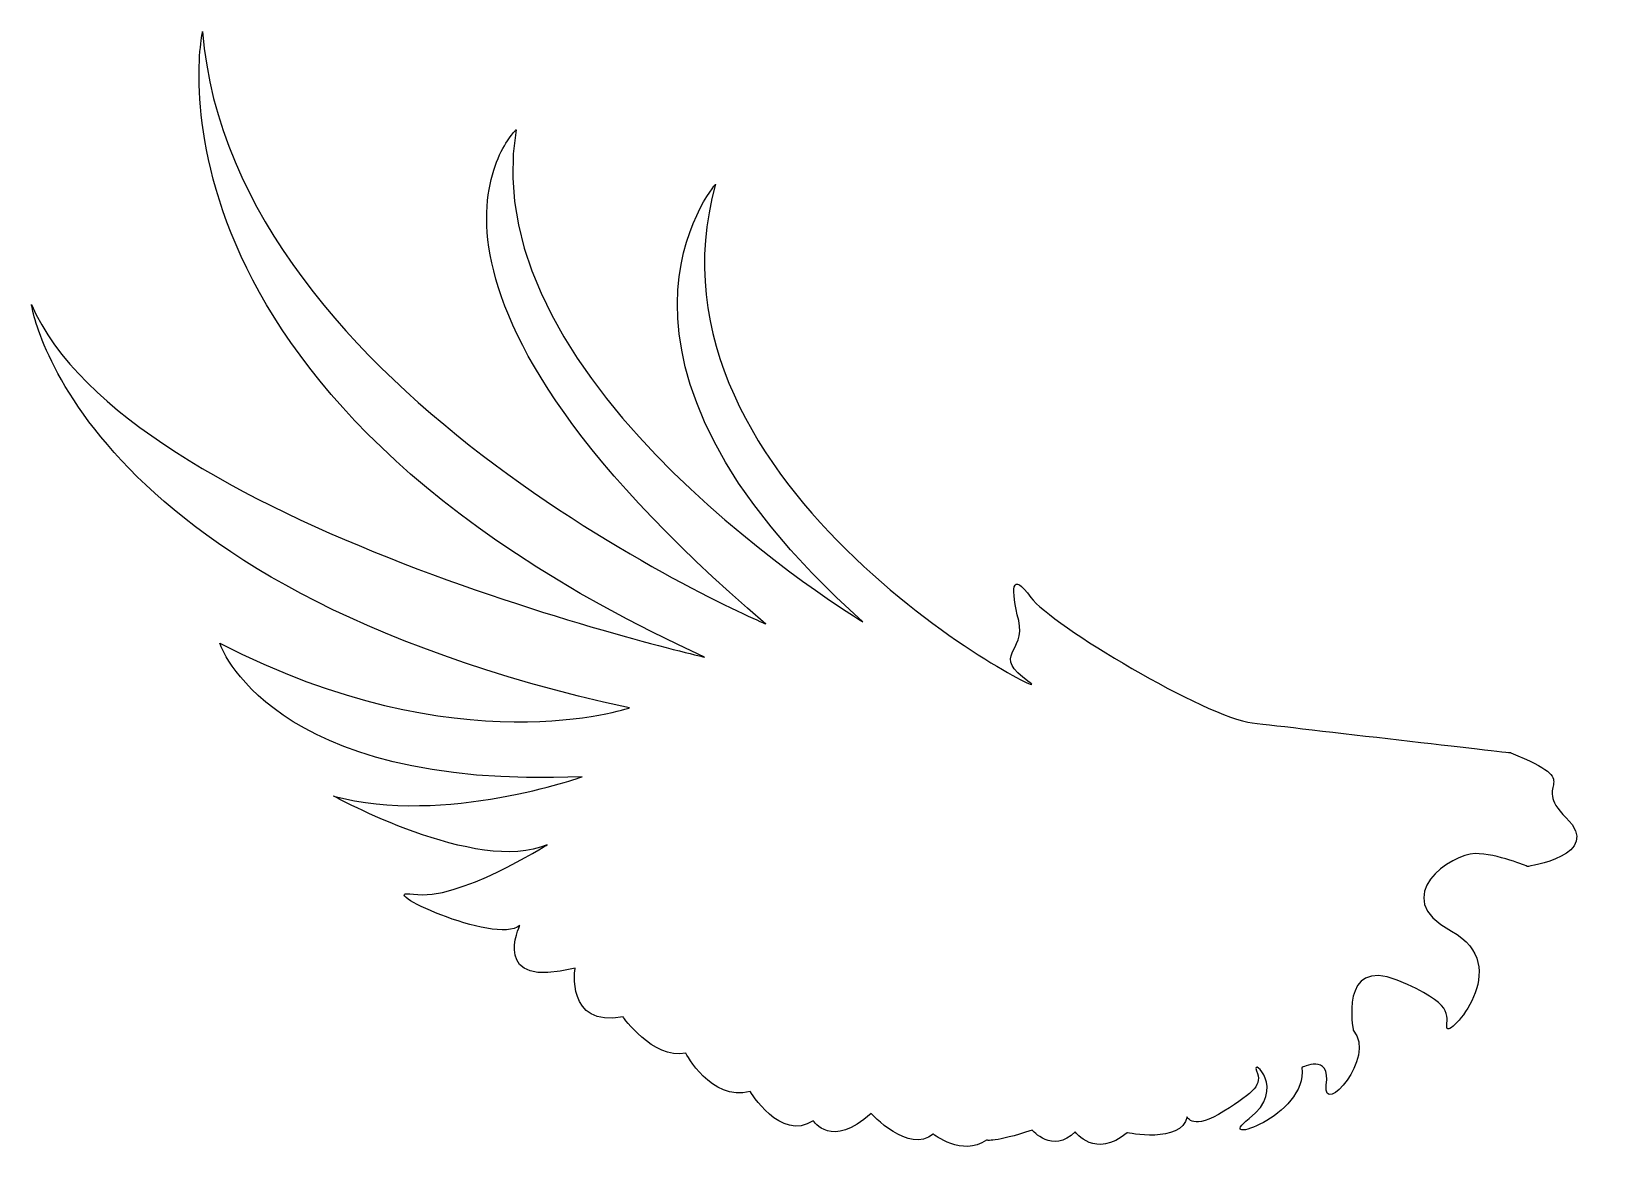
# Model space of a CAD drawing. Header units: centimetres. Extents: x -9.8 to 10.2, y -7.3 to 7.1.
import ezdxf

# ---------------------------------------------------------------- set-up
doc = ezdxf.new("R2010")
doc.units = ezdxf.units.CM
doc.header["$MEASUREMENT"] = 0
doc.layers.add('Camada 1', color=7, linetype='Continuous')

msp = doc.modelspace()

# ---------------------------------------------------------------- linework, layer by layer
at = {"layer": 'Camada 1'}
msp.add_open_spline([(9.00549, -2.0868), (9.00549, -2.0868), (6.29917, -1.77652), (5.71005, -1.70609), (5.71005, -1.70609), (5.12109, -1.63537), (3.14677, -0.45996), (2.8893, -0.10835), (2.8893, -0.10835), (2.63215, 0.24318), (2.63419, 0.00074), (2.73338, -0.40402), (2.73338, -0.40402), (2.83207, -0.80859), (2.36698, -0.83672), (2.86731, -1.18615), (2.86731, -1.18615), (3.36727, -1.53572), (-2.2192, 1.25839), (-1.12837, 5.15565), (-1.12837, 5.15565), (-1.12837, 5.15565), (-3.04927, 2.95686), (0.7493, -0.41756), (0.7493, -0.41756), (0.7493, -0.41756), (-4.22653, 2.56892), (-3.67043, 5.84968), (-3.67043, 5.84968), (-3.67043, 5.84968), (-5.65372, 3.96376), (-0.48662, -0.44788), (-0.48662, -0.44788), (-0.48662, -0.44788), (-7.29832, 2.44666), (-7.66516, 7.10288), (-7.66516, 7.10288), (-7.66516, 7.10288), (-8.65854, 2.51463), (-1.27047, -0.86833), (-1.27047, -0.86833), (-1.27047, -0.86833), (-8.64409, 0.8168), (-9.84509, 3.62527), (-9.84509, 3.62527), (-9.84509, 3.62527), (-9.32481, 0.03575), (-2.22673, -1.51625), (-2.22673, -1.51625), (-2.22673, -1.51625), (-4.40303, -2.26314), (-7.44635, -0.69136), (-7.44635, -0.69136), (-7.44635, -0.69136), (-6.82942, -2.5703), (-2.82747, -2.39268), (-2.82747, -2.39268), (-2.82747, -2.39268), (-4.57547, -3.01982), (-5.99779, -2.63882), (-5.99779, -2.63882), (-5.99779, -2.63882), (-4.16396, -3.64855), (-3.2734, -3.25906), (-3.2734, -3.25906), (-3.2734, -3.25906), (-4.41169, -3.98066), (-4.97737, -3.89028), (-4.97737, -3.89028), (-5.54276, -3.80006), (-3.92978, -4.54888), (-3.62202, -4.28763), (-3.62202, -4.28763), (-3.62202, -4.28763), (-4.02001, -5.11408), (-2.91754, -4.83056), (-2.91754, -4.83056), (-2.91754, -4.83056), (-3.0461, -5.59068), (-2.30783, -5.45328), (-2.30783, -5.45328), (-2.30783, -5.45328), (-1.93358, -5.99054), (-1.50858, -5.91508), (-1.50858, -5.91508), (-1.50858, -5.91508), (-1.18526, -6.53688), (-0.68967, -6.40107), (-0.68967, -6.40107), (-0.68967, -6.40107), (-0.30221, -7.04962), (0.11667, -6.7758), (0.11667, -6.7758), (0.11667, -6.7758), (0.35056, -7.1477), (0.85163, -6.68211), (0.85163, -6.68211), (0.85163, -6.68211), (1.33685, -7.20662), (1.64477, -6.9454), (1.64477, -6.9454), (1.64477, -6.9454), (2.01696, -7.24041), (2.32176, -7.0229), (2.32176, -7.0229), (2.32176, -7.0229), (2.42942, -7.05417), (2.90472, -6.89479), (2.90472, -6.89479), (2.90472, -6.89479), (3.16565, -7.20271), (3.45344, -6.91789), (3.45344, -6.91789), (3.45344, -6.91789), (3.71075, -7.26981), (4.1136, -6.9281), (4.1136, -6.9281), (4.1136, -6.9281), (4.8066, -7.07333), (4.87952, -6.72678), (4.87952, -6.72678), (4.87952, -6.72678), (4.95247, -6.90879), (5.34746, -6.6551), (5.34746, -6.6551), (5.74275, -6.40107), (5.83787, -6.32048), (5.76447, -6.13874), (5.76447, -6.13874), (5.69121, -5.95628), (6.16386, -6.36967), (5.67062, -6.74752), (5.67062, -6.74752), (5.17709, -7.12521), (6.42148, -6.72096), (6.34068, -6.0976), (6.34068, -6.0976), (6.34068, -6.0976), (6.70864, -5.90755), (6.65299, -6.32157), (6.65299, -6.32157), (6.59671, -6.73543), (7.29775, -5.97782), (6.99642, -5.62275), (6.99642, -5.62275), (6.99642, -5.62275), (6.80954, -4.68202), (7.55551, -4.98603), (7.55551, -4.98603), (8.30148, -5.2894), (8.17985, -5.43352), (8.18911, -5.58912), (8.18911, -5.58912), (8.19821, -5.7438), (9.06882, -4.80164), (8.2457, -4.3595), (8.2457, -4.3595), (7.42255, -3.91783), (8.26078, -3.36943), (8.5473, -3.37131), (8.5473, -3.37131), (8.83369, -3.37274), (9.21659, -3.53633), (9.21659, -3.53633), (9.21659, -3.53633), (9.21659, -3.53633), (10.19769, -3.39644), (9.70824, -2.9158), (9.70824, -2.9158), (9.2188, -2.4348), (10.00704, -2.49973), (9.00549, -2.0868)], degree=3, knots=[0, 0, 0, 0, 0.02272727, 0.02272727, 0.02272727, 0.02272727, 0.04545455, 0.04545455, 0.04545455, 0.04545455, 0.06818182, 0.06818182, 0.06818182, 0.06818182, 0.09090909, 0.09090909, 0.09090909, 0.09090909, 0.11363636, 0.11363636, 0.11363636, 0.11363636, 0.13636364, 0.13636364, 0.13636364, 0.13636364, 0.15909091, 0.15909091, 0.15909091, 0.15909091, 0.18181818, 0.18181818, 0.18181818, 0.18181818, 0.20454545, 0.20454545, 0.20454545, 0.20454545, 0.22727273, 0.22727273, 0.22727273, 0.22727273, 0.25, 0.25, 0.25, 0.25, 0.27272727, 0.27272727, 0.27272727, 0.27272727, 0.29545455, 0.29545455, 0.29545455, 0.29545455, 0.31818182, 0.31818182, 0.31818182, 0.31818182, 0.34090909, 0.34090909, 0.34090909, 0.34090909, 0.36363636, 0.36363636, 0.36363636, 0.36363636, 0.38636364, 0.38636364, 0.38636364, 0.38636364, 0.40909091, 0.40909091, 0.40909091, 0.40909091, 0.43181818, 0.43181818, 0.43181818, 0.43181818, 0.45454545, 0.45454545, 0.45454545, 0.45454545, 0.47727273, 0.47727273, 0.47727273, 0.47727273, 0.5, 0.5, 0.5, 0.5, 0.52272727, 0.52272727, 0.52272727, 0.52272727, 0.54545455, 0.54545455, 0.54545455, 0.54545455, 0.56818182, 0.56818182, 0.56818182, 0.56818182, 0.59090909, 0.59090909, 0.59090909, 0.59090909, 0.61363636, 0.61363636, 0.61363636, 0.61363636, 0.63636364, 0.63636364, 0.63636364, 0.63636364, 0.65909091, 0.65909091, 0.65909091, 0.65909091, 0.68181818, 0.68181818, 0.68181818, 0.68181818, 0.70454545, 0.70454545, 0.70454545, 0.70454545, 0.72727273, 0.72727273, 0.72727273, 0.72727273, 0.75, 0.75, 0.75, 0.75, 0.77272727, 0.77272727, 0.77272727, 0.77272727, 0.79545455, 0.79545455, 0.79545455, 0.79545455, 0.81818182, 0.81818182, 0.81818182, 0.81818182, 0.84090909, 0.84090909, 0.84090909, 0.84090909, 0.86363636, 0.86363636, 0.86363636, 0.86363636, 0.88636364, 0.88636364, 0.88636364, 0.88636364, 0.90909091, 0.90909091, 0.90909091, 0.90909091, 0.93181818, 0.93181818, 0.93181818, 0.93181818, 0.95454545, 0.95454545, 0.95454545, 0.95454545, 1, 1, 1, 1], dxfattribs=at)

doc.saveas('drawing.dxf')
